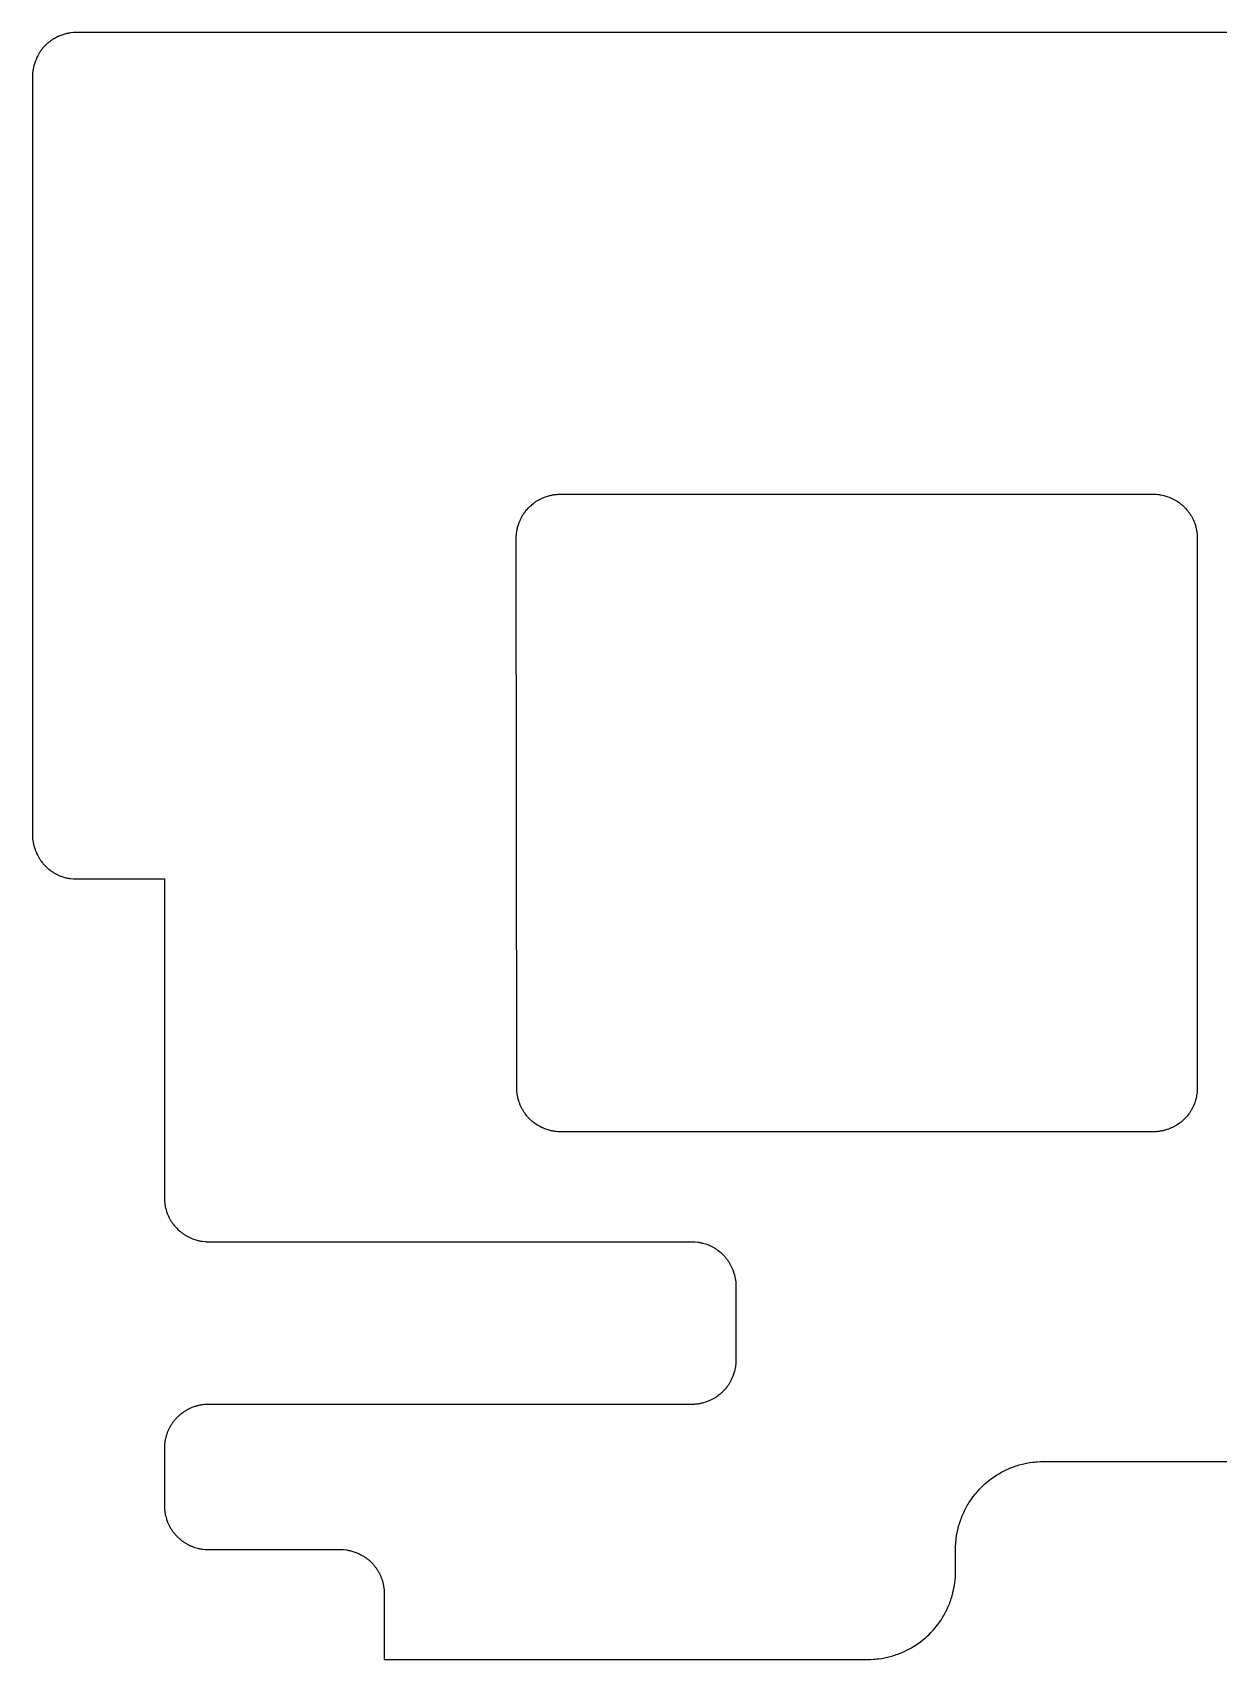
# Model space of a CAD drawing. Header units: metres. Extents: x -3 to 104, y 0 to 37.
# Drawn here: x -3 to 23.98, y 0 to 37 of the extents above; entities that cross this region are included whole.
import ezdxf

# ---------------------------------------------------------------- set-up
doc = ezdxf.new("R2010")
doc.units = ezdxf.units.M

msp = doc.modelspace()

# ---------------------------------------------------------------- linework, layer by layer
for p, q in [((-2.01758, 37), (-2.03516, 36.999)), ((103.018, 37), (-2.01758, 37)), ((-2.76562, 36.6426), (-2.77734, 36.6289)), ((-2.75488, 36.6562), (-2.76562, 36.6426)), ((-2.71973, 36.6943), (-2.75488, 36.6562)), ((-2.69434, 36.7197), (-2.71973, 36.6943)), ((-2.65625, 36.7549), (-2.69434, 36.7197)), ((-2.64258, 36.7656), (-2.65625, 36.7549)), ((-2.62891, 36.7773), (-2.64258, 36.7656)), ((-2.60156, 36.7988), (-2.62891, 36.7773)), ((-2.58789, 36.8086), (-2.60156, 36.7988)), ((-2.57324, 36.8193), (-2.58789, 36.8086)), ((-2.55957, 36.8291), (-2.57324, 36.8193)), ((-2.54492, 36.8389), (-2.55957, 36.8291)), ((-2.53027, 36.8477), (-2.54492, 36.8389)), ((-2.51465, 36.8574), (-2.53027, 36.8477)), ((-2.5, 36.8662), (-2.51465, 36.8574)), ((-2.48438, 36.875), (-2.5, 36.8662)), ((-2.46973, 36.8828), (-2.48438, 36.875)), ((-2.42285, 36.9062), (-2.46973, 36.8828)), ((-2.40625, 36.9131), (-2.42285, 36.9062)), ((-2.39062, 36.9209), (-2.40625, 36.9131)), ((-2.375, 36.9268), (-2.39062, 36.9209)), ((-2.3584, 36.9336), (-2.375, 36.9268)), ((-2.30859, 36.9512), (-2.3584, 36.9336)), ((-2.24219, 36.9707), (-2.30859, 36.9512)), ((-2.22461, 36.9746), (-2.24219, 36.9707)), ((-2.20801, 36.9785), (-2.22461, 36.9746)), ((-2.19043, 36.9814), (-2.20801, 36.9785)), ((-2.17383, 36.9844), (-2.19043, 36.9814)), ((-2.15625, 36.9873), (-2.17383, 36.9844)), ((-2.13965, 36.9902), (-2.15625, 36.9873)), ((-2.06934, 36.998), (-2.13965, 36.9902)), ((-2.05273, 36.999), (-2.06934, 36.998)), ((-2.03516, 36.999), (-2.05273, 36.999)), ((-2.95117, 36.3086), (-2.9707, 36.2422)), ((-2.93359, 36.3584), (-2.95117, 36.3086)), ((-2.92676, 36.375), (-2.93359, 36.3584)), ((-2.9209, 36.3906), (-2.92676, 36.375)), ((-2.91309, 36.4062), (-2.9209, 36.3906)), ((-2.90625, 36.4229), (-2.91309, 36.4062)), ((-2.88281, 36.4697), (-2.90625, 36.4229)), ((-2.875, 36.4844), (-2.88281, 36.4697)), ((-2.86621, 36.5), (-2.875, 36.4844)), ((-2.85742, 36.5146), (-2.86621, 36.5)), ((-2.84766, 36.5303), (-2.85742, 36.5146)), ((-2.83887, 36.5449), (-2.84766, 36.5303)), ((-2.8291, 36.5596), (-2.83887, 36.5449)), ((-2.81934, 36.5732), (-2.8291, 36.5596)), ((-2.80859, 36.5879), (-2.81934, 36.5732)), ((-2.79883, 36.6016), (-2.80859, 36.5879)), ((-2.77734, 36.6289), (-2.79883, 36.6016)), ((-2.99902, 36.0352), (-3, 36.0176)), ((-3, 36.0176), (-3, 18.7324)), ((-2.99805, 36.0693), (-2.99902, 36.0527)), ((-2.99902, 36.0527), (-2.99902, 36.0352)), ((-2.99023, 36.1396), (-2.99805, 36.0693)), ((-2.9873, 36.1562), (-2.99023, 36.1396)), ((-2.98438, 36.1738), (-2.9873, 36.1562)), ((-2.98145, 36.1904), (-2.98438, 36.1738)), ((-2.97852, 36.208), (-2.98145, 36.1904)), ((-2.97461, 36.2246), (-2.97852, 36.208)), ((-2.9707, 36.2422), (-2.97461, 36.2246)), ((8.36328, 26.2656), (8.37695, 26.2773)), ((8.37695, 26.2773), (8.4043, 26.2988)), ((8.4043, 26.2988), (8.41797, 26.3086)), ((8.41797, 26.3086), (8.43262, 26.3193)), ((8.43262, 26.3193), (8.44629, 26.3291)), ((8.44629, 26.3291), (8.46094, 26.3389)), ((8.46094, 26.3389), (8.47559, 26.3477)), ((8.47559, 26.3477), (8.49121, 26.3574)), ((8.49121, 26.3574), (8.50586, 26.3662)), ((8.50586, 26.3662), (8.52148, 26.374)), ((8.52148, 26.374), (8.53613, 26.3828)), ((8.53613, 26.3828), (8.58301, 26.4062)), ((8.58301, 26.4062), (8.59863, 26.4131)), ((8.59863, 26.4131), (8.61523, 26.4199)), ((8.61523, 26.4199), (8.63086, 26.4268)), ((8.63086, 26.4268), (8.64746, 26.4336)), ((8.64746, 26.4336), (8.69727, 26.4512)), ((8.69727, 26.4512), (8.74707, 26.4658)), ((8.74707, 26.4658), (8.76367, 26.4697)), ((8.76367, 26.4697), (8.78125, 26.4746)), ((8.78125, 26.4746), (8.79785, 26.4775)), ((8.79785, 26.4775), (8.81543, 26.4814)), ((8.81543, 26.4814), (8.83203, 26.4844)), ((8.83203, 26.4844), (8.84961, 26.4873)), ((8.84961, 26.4873), (8.86621, 26.4902)), ((8.86621, 26.4902), (8.91895, 26.4961)), ((8.91895, 26.4961), (8.93652, 26.4971)), ((8.93652, 26.4971), (8.95312, 26.498)), ((8.95312, 26.498), (8.98828, 26.5)), ((8.98828, 26.5), (22.5176, 26.5)), ((22.5176, 26.5), (22.5342, 26.499)), ((22.5342, 26.499), (22.5518, 26.499)), ((22.5518, 26.499), (22.5693, 26.498)), ((22.5693, 26.498), (22.6045, 26.4941)), ((22.6045, 26.4941), (22.6211, 26.4922)), ((22.6211, 26.4922), (22.6387, 26.4902)), ((22.6387, 26.4902), (22.6562, 26.4873)), ((22.6562, 26.4873), (22.6729, 26.4844)), ((22.6729, 26.4844), (22.708, 26.4785)), ((22.708, 26.4785), (22.7412, 26.4707)), ((22.7412, 26.4707), (22.7588, 26.4658)), ((22.7588, 26.4658), (22.8086, 26.4512)), ((22.8086, 26.4512), (22.8584, 26.4336)), ((22.8584, 26.4336), (22.874, 26.4268)), ((22.874, 26.4268), (22.8906, 26.4209)), ((22.8906, 26.4209), (22.9062, 26.4141)), ((22.9062, 26.4141), (22.9219, 26.4062)), ((22.9219, 26.4062), (22.9385, 26.3984)), ((22.9385, 26.3984), (22.9541, 26.3906)), ((22.9541, 26.3906), (22.9688, 26.3828)), ((22.9688, 26.3828), (22.9844, 26.375)), ((22.9844, 26.375), (23, 26.3662)), ((23, 26.3662), (23.0146, 26.3574)), ((23.0146, 26.3574), (23.0293, 26.3477)), ((23.0293, 26.3477), (23.0439, 26.3389)), ((23.0439, 26.3389), (23.0732, 26.3193)), ((23.0732, 26.3193), (23.0879, 26.3086)), ((23.0879, 26.3086), (23.1016, 26.2988)), ((23.1016, 26.2988), (23.1289, 26.2773)), ((23.1289, 26.2773), (23.1426, 26.2656)), ((8.08496, 25.8906), (8.0918, 25.9062)), ((8.0918, 25.9062), (8.09961, 25.9229)), ((8.09961, 25.9229), (8.12305, 25.9697)), ((8.12305, 25.9697), (8.13086, 25.9844)), ((8.13086, 25.9844), (8.13965, 26)), ((8.13965, 26), (8.14844, 26.0146)), ((8.14844, 26.0146), (8.1582, 26.0293)), ((8.1582, 26.0293), (8.16699, 26.0449)), ((8.16699, 26.0449), (8.17676, 26.0586)), ((8.17676, 26.0586), (8.18652, 26.0732)), ((8.18652, 26.0732), (8.19727, 26.0879)), ((8.19727, 26.0879), (8.20703, 26.1016)), ((8.20703, 26.1016), (8.22852, 26.1289)), ((8.22852, 26.1289), (8.24023, 26.1426)), ((8.24023, 26.1426), (8.25098, 26.1562)), ((8.25098, 26.1562), (8.28613, 26.1943)), ((8.28613, 26.1943), (8.29883, 26.207)), ((8.29883, 26.207), (8.31152, 26.2188)), ((8.31152, 26.2188), (8.32422, 26.2314)), ((8.32422, 26.2314), (8.34961, 26.2549)), ((8.34961, 26.2549), (8.36328, 26.2656)), ((23.1426, 26.2656), (23.1553, 26.2549)), ((23.1553, 26.2549), (23.1689, 26.2432)), ((23.1689, 26.2432), (23.1943, 26.2197)), ((23.1943, 26.2197), (23.207, 26.207)), ((23.207, 26.207), (23.2188, 26.1943)), ((23.2188, 26.1943), (23.2314, 26.1816)), ((23.2314, 26.1816), (23.2549, 26.1562)), ((23.2549, 26.1562), (23.2764, 26.1289)), ((23.2764, 26.1289), (23.2881, 26.1152)), ((23.2881, 26.1152), (23.2979, 26.1016)), ((23.2979, 26.1016), (23.3086, 26.0879)), ((23.3086, 26.0879), (23.3184, 26.0732)), ((23.3184, 26.0732), (23.3291, 26.0596)), ((23.3291, 26.0596), (23.3379, 26.0449)), ((23.3379, 26.0449), (23.3477, 26.0303)), ((23.3477, 26.0303), (23.3564, 26.0146)), ((23.3564, 26.0146), (23.3652, 26)), ((23.3652, 26), (23.374, 25.9844)), ((23.374, 25.9844), (23.3828, 25.9697)), ((23.3828, 25.9697), (23.4062, 25.9229)), ((23.4062, 25.9229), (23.4131, 25.9072)), ((23.4131, 25.9072), (23.4199, 25.8906)), ((8.00586, 25.5176), (8.00684, 25.5352)), ((8.00684, 25.5518), (8.00781, 25.5693)), ((8.00684, 25.5352), (8.00684, 25.5518)), ((8.00781, 25.5693), (8.01367, 25.6221)), ((8.01367, 25.6221), (8.01562, 25.6387)), ((8.01562, 25.6387), (8.02148, 25.6738)), ((8.02148, 25.6738), (8.02441, 25.6904)), ((8.02441, 25.6904), (8.02734, 25.708)), ((8.02734, 25.708), (8.03125, 25.7246)), ((8.03125, 25.7246), (8.03516, 25.7422)), ((8.03516, 25.7422), (8.05469, 25.8086)), ((8.05469, 25.8086), (8.07227, 25.8584)), ((8.07227, 25.8584), (8.0791, 25.874)), ((8.0791, 25.874), (8.08496, 25.8906)), ((23.4199, 25.8906), (23.4268, 25.875)), ((23.4268, 25.875), (23.4336, 25.8584)), ((23.4336, 25.8584), (23.4512, 25.8086)), ((23.4512, 25.8086), (23.4658, 25.7588)), ((23.4658, 25.7588), (23.4697, 25.7422)), ((23.4697, 25.7422), (23.4736, 25.7246)), ((23.4736, 25.7246), (23.4775, 25.708)), ((23.4775, 25.708), (23.4814, 25.6904)), ((23.4814, 25.6904), (23.4844, 25.6738)), ((23.4844, 25.6738), (23.4873, 25.6562)), ((23.4873, 25.6562), (23.4902, 25.6396)), ((23.4902, 25.6396), (23.4961, 25.5869)), ((23.4961, 25.5869), (23.4971, 25.5693)), ((23.4971, 25.5693), (23.498, 25.5527)), ((23.498, 25.5527), (23.5, 25.5176)), ((8.01758, 13), (8.00586, 25.5176)), ((23.5, 25.5176), (23.5, 12.9648)), ((-3, 18.7324), (-2.99902, 18.7148)), ((-2.99902, 18.7148), (-2.99902, 18.6973)), ((-2.99902, 18.6973), (-2.99805, 18.6807)), ((-2.99805, 18.6807), (-2.99023, 18.6104)), ((-2.99023, 18.6104), (-2.9873, 18.5938)), ((-2.9873, 18.5938), (-2.98438, 18.5762)), ((-2.98438, 18.5762), (-2.98145, 18.5596)), ((-2.98145, 18.5596), (-2.97852, 18.542)), ((-2.97852, 18.542), (-2.97461, 18.5254)), ((-2.97461, 18.5254), (-2.9707, 18.5078)), ((-2.9707, 18.5078), (-2.95117, 18.4414)), ((-2.95117, 18.4414), (-2.93359, 18.3916)), ((-2.93359, 18.3916), (-2.92676, 18.375)), ((-2.92676, 18.375), (-2.9209, 18.3594)), ((-2.9209, 18.3594), (-2.91309, 18.3438)), ((-2.91309, 18.3438), (-2.90625, 18.3271)), ((-2.90625, 18.3271), (-2.88281, 18.2803)), ((-2.88281, 18.2803), (-2.875, 18.2656)), ((-2.875, 18.2656), (-2.86621, 18.25)), ((-2.86621, 18.25), (-2.85742, 18.2354)), ((-2.85742, 18.2354), (-2.84766, 18.2197)), ((-2.84766, 18.2197), (-2.83887, 18.2051)), ((-2.83887, 18.2051), (-2.8291, 18.1904)), ((-2.8291, 18.1904), (-2.81934, 18.1768)), ((-2.81934, 18.1768), (-2.80859, 18.1621)), ((-2.80859, 18.1621), (-2.79883, 18.1484)), ((-2.79883, 18.1484), (-2.77734, 18.1211)), ((-2.77734, 18.1211), (-2.76562, 18.1074)), ((-2.76562, 18.1074), (-2.75488, 18.0938)), ((-2.75488, 18.0938), (-2.71973, 18.0557)), ((-2.71973, 18.0557), (-2.69434, 18.0303)), ((-2.69434, 18.0303), (-2.65625, 17.9951)), ((-2.65625, 17.9951), (-2.64258, 17.9844)), ((-2.64258, 17.9844), (-2.62891, 17.9727)), ((-2.62891, 17.9727), (-2.60156, 17.9512)), ((-2.60156, 17.9512), (-2.58789, 17.9414)), ((-2.58789, 17.9414), (-2.57324, 17.9307)), ((-2.57324, 17.9307), (-2.55957, 17.9209)), ((-2.55957, 17.9209), (-2.54492, 17.9111)), ((-2.54492, 17.9111), (-2.53027, 17.9023)), ((-2.53027, 17.9023), (-2.51465, 17.8926)), ((-2.51465, 17.8926), (-2.5, 17.8838)), ((-2.5, 17.8838), (-2.48438, 17.875)), ((-2.48438, 17.875), (-2.46973, 17.8672)), ((-2.46973, 17.8672), (-2.42285, 17.8438)), ((-2.42285, 17.8438), (-2.40625, 17.8369)), ((-2.40625, 17.8369), (-2.39062, 17.8291)), ((-2.39062, 17.8291), (-2.375, 17.8232)), ((-2.375, 17.8232), (-2.3584, 17.8164)), ((-2.3584, 17.8164), (-2.30859, 17.7988)), ((-2.30859, 17.7988), (-2.24219, 17.7793)), ((-2.24219, 17.7793), (-2.22461, 17.7754)), ((-2.22461, 17.7754), (-2.20801, 17.7715)), ((-2.20801, 17.7715), (-2.19043, 17.7686)), ((-2.19043, 17.7686), (-2.17383, 17.7656)), ((-2.17383, 17.7656), (-2.15625, 17.7627)), ((-2.15625, 17.7627), (-2.13965, 17.7598)), ((-2.13965, 17.7598), (-2.06934, 17.752)), ((-2.06934, 17.752), (-2.05273, 17.751)), ((-2.05273, 17.751), (-2.03516, 17.751)), ((-2.03516, 17.751), (-2.01758, 17.75)), ((-2.01758, 17.75), (0, 17.75)), ((0, 17.75), (0, 10.4824)), ((8.01758, 12.9648), (8.01758, 13)), ((8.01855, 12.9473), (8.01758, 12.9648)), ((23.5, 12.9648), (23.499, 12.9473)), ((8.01953, 12.9307), (8.01855, 12.9473)), ((8.02051, 12.9131), (8.01953, 12.9307)), ((8.02637, 12.8604), (8.02051, 12.9131)), ((8.0293, 12.8438), (8.02637, 12.8604)), ((8.03223, 12.8262), (8.0293, 12.8438)), ((8.03516, 12.8096), (8.03223, 12.8262)), ((8.03906, 12.792), (8.03516, 12.8096)), ((8.04297, 12.7754), (8.03906, 12.792)), ((8.04688, 12.7578), (8.04297, 12.7754)), ((8.05078, 12.7412), (8.04688, 12.7578)), ((8.06055, 12.708), (8.05078, 12.7412)), ((8.06641, 12.6914), (8.06055, 12.708)), ((8.07129, 12.6748), (8.06641, 12.6914)), ((8.07715, 12.6582), (8.07129, 12.6748)), ((8.08398, 12.6416), (8.07715, 12.6582)), ((8.08984, 12.625), (8.08398, 12.6416)), ((8.10352, 12.5938), (8.08984, 12.625)), ((8.11035, 12.5771), (8.10352, 12.5938)), ((23.4141, 12.5938), (23.4062, 12.5771)), ((23.4277, 12.625), (23.4141, 12.5938)), ((23.4336, 12.6416), (23.4277, 12.625)), ((23.4404, 12.6582), (23.4336, 12.6416)), ((23.4463, 12.6748), (23.4404, 12.6582)), ((23.4512, 12.6914), (23.4463, 12.6748)), ((23.457, 12.708), (23.4512, 12.6914)), ((23.4619, 12.7246), (23.457, 12.708)), ((23.4658, 12.7412), (23.4619, 12.7246)), ((23.4707, 12.7578), (23.4658, 12.7412)), ((23.4746, 12.7754), (23.4707, 12.7578)), ((23.4785, 12.792), (23.4746, 12.7754)), ((23.4824, 12.8096), (23.4785, 12.792)), ((23.4854, 12.8262), (23.4824, 12.8096)), ((23.4883, 12.8438), (23.4854, 12.8262)), ((23.4902, 12.8604), (23.4883, 12.8438)), ((23.4932, 12.8779), (23.4902, 12.8604)), ((23.4951, 12.8955), (23.4932, 12.8779)), ((23.4961, 12.9131), (23.4951, 12.8955)), ((23.498, 12.9307), (23.4961, 12.9131)), ((23.499, 12.9473), (23.498, 12.9307)), ((8.13379, 12.5303), (8.11035, 12.5771)), ((8.14258, 12.5156), (8.13379, 12.5303)), ((8.15137, 12.5), (8.14258, 12.5156)), ((8.16016, 12.4854), (8.15137, 12.5)), ((8.16895, 12.4697), (8.16016, 12.4854)), ((8.18848, 12.4404), (8.16895, 12.4697)), ((8.19824, 12.4268), (8.18848, 12.4404)), ((8.20801, 12.4121), (8.19824, 12.4268)), ((8.25098, 12.3574), (8.20801, 12.4121)), ((8.2627, 12.3438), (8.25098, 12.3574)), ((8.30957, 12.293), (8.2627, 12.3438)), ((8.32227, 12.2803), (8.30957, 12.293)), ((8.34766, 12.2568), (8.32227, 12.2803)), ((8.36133, 12.2451), (8.34766, 12.2568)), ((8.37402, 12.2344), (8.36133, 12.2451)), ((8.3877, 12.2227), (8.37402, 12.2344)), ((8.41504, 12.2012), (8.3877, 12.2227)), ((23.1299, 12.2227), (23.1025, 12.2012)), ((23.1436, 12.2344), (23.1299, 12.2227)), ((23.1562, 12.2451), (23.1436, 12.2344)), ((23.1699, 12.2568), (23.1562, 12.2451)), ((23.1953, 12.2803), (23.1699, 12.2568)), ((23.207, 12.293), (23.1953, 12.2803)), ((23.2197, 12.3057), (23.207, 12.293)), ((23.2549, 12.3438), (23.2197, 12.3057)), ((23.2666, 12.3574), (23.2549, 12.3438)), ((23.3096, 12.4121), (23.2666, 12.3574)), ((23.3193, 12.4268), (23.3096, 12.4121)), ((23.3291, 12.4404), (23.3193, 12.4268)), ((23.3486, 12.4697), (23.3291, 12.4404)), ((23.3574, 12.4854), (23.3486, 12.4697)), ((23.3662, 12.5), (23.3574, 12.4854)), ((23.375, 12.5156), (23.3662, 12.5)), ((23.3838, 12.5303), (23.375, 12.5156)), ((23.3994, 12.5615), (23.3838, 12.5303)), ((23.4062, 12.5771), (23.3994, 12.5615)), ((8.42969, 12.1914), (8.41504, 12.2012)), ((8.44336, 12.1807), (8.42969, 12.1914)), ((8.47266, 12.1611), (8.44336, 12.1807)), ((8.4873, 12.1523), (8.47266, 12.1611)), ((8.50195, 12.1426), (8.4873, 12.1523)), ((8.51758, 12.1338), (8.50195, 12.1426)), ((8.53223, 12.125), (8.51758, 12.1338)), ((8.59473, 12.0938), (8.53223, 12.125)), ((8.61035, 12.0869), (8.59473, 12.0938)), ((8.62598, 12.0791), (8.61035, 12.0869)), ((8.64258, 12.0732), (8.62598, 12.0791)), ((8.65918, 12.0664), (8.64258, 12.0732)), ((8.6748, 12.0605), (8.65918, 12.0664)), ((8.70801, 12.0488), (8.6748, 12.0605)), ((8.75781, 12.0342), (8.70801, 12.0488)), ((8.77539, 12.0293), (8.75781, 12.0342)), ((8.79199, 12.0254), (8.77539, 12.0293)), ((8.80957, 12.0215), (8.79199, 12.0254)), ((8.82617, 12.0186), (8.80957, 12.0215)), ((8.84375, 12.0156), (8.82617, 12.0186)), ((8.86035, 12.0127), (8.84375, 12.0156)), ((8.87793, 12.0098), (8.86035, 12.0127)), ((8.89551, 12.0078), (8.87793, 12.0098)), ((8.91211, 12.0059), (8.89551, 12.0078)), ((8.94727, 12.002), (8.91211, 12.0059)), ((8.96484, 12.001), (8.94727, 12.002)), ((8.98242, 12.001), (8.96484, 12.001)), ((9, 12), (8.98242, 12.001)), ((22.5176, 12), (9, 12)), ((22.5352, 12.001), (22.5176, 12)), ((22.5527, 12.001), (22.5352, 12.001)), ((22.5703, 12.002), (22.5527, 12.001)), ((22.5879, 12.0039), (22.5703, 12.002)), ((22.6045, 12.0059), (22.5879, 12.0039)), ((22.6396, 12.0098), (22.6045, 12.0059)), ((22.6572, 12.0127), (22.6396, 12.0098)), ((22.6738, 12.0156), (22.6572, 12.0127)), ((22.6914, 12.0186), (22.6738, 12.0156)), ((22.708, 12.0215), (22.6914, 12.0186)), ((22.7256, 12.0254), (22.708, 12.0215)), ((22.7422, 12.0293), (22.7256, 12.0254)), ((22.7588, 12.0342), (22.7422, 12.0293)), ((22.7764, 12.0391), (22.7588, 12.0342)), ((22.8096, 12.0488), (22.7764, 12.0391)), ((22.8428, 12.0605), (22.8096, 12.0488)), ((22.8584, 12.0664), (22.8428, 12.0605)), ((22.875, 12.0732), (22.8584, 12.0664)), ((22.8906, 12.0791), (22.875, 12.0732)), ((22.9072, 12.0869), (22.8906, 12.0791)), ((22.9229, 12.0938), (22.9072, 12.0869)), ((22.9854, 12.125), (22.9229, 12.0938)), ((23, 12.1338), (22.9854, 12.125)), ((23.0156, 12.1426), (23, 12.1338)), ((23.0303, 12.1523), (23.0156, 12.1426)), ((23.0449, 12.1611), (23.0303, 12.1523)), ((23.0742, 12.1807), (23.0449, 12.1611)), ((23.0879, 12.1914), (23.0742, 12.1807)), ((23.1025, 12.2012), (23.0879, 12.1914)), ((0, 10.4824), (0.000977, 10.4648)), ((0.000977, 10.4648), (0.000977, 10.4473)), ((0.000977, 10.4473), (0.001953, 10.4307)), ((0.001953, 10.4307), (0.009766, 10.3604)), ((0.009766, 10.3604), (0.012695, 10.3438)), ((0.012695, 10.3438), (0.015625, 10.3262)), ((0.015625, 10.3262), (0.018555, 10.3096)), ((0.018555, 10.3096), (0.021484, 10.292)), ((0.021484, 10.292), (0.025391, 10.2754)), ((0.025391, 10.2754), (0.029297, 10.2578)), ((0.029297, 10.2578), (0.048828, 10.1914)), ((0.048828, 10.1914), (0.066406, 10.1416)), ((0.066406, 10.1416), (0.073242, 10.125)), ((0.073242, 10.125), (0.079102, 10.1094)), ((0.079102, 10.1094), (0.086914, 10.0938)), ((0.086914, 10.0938), (0.09375, 10.0771)), ((0.09375, 10.0771), (0.117188, 10.0303)), ((0.117188, 10.0303), (0.125, 10.0156)), ((0.125, 10.0156), (0.133789, 10)), ((0.133789, 10), (0.142578, 9.98535)), ((0.142578, 9.98535), (0.152344, 9.96973)), ((0.152344, 9.96973), (0.161133, 9.95508)), ((0.161133, 9.95508), (0.170898, 9.94043)), ((0.170898, 9.94043), (0.180664, 9.92676)), ((0.180664, 9.92676), (0.191406, 9.91211)), ((0.191406, 9.91211), (0.201172, 9.89844)), ((0.201172, 9.89844), (0.222656, 9.87109)), ((0.222656, 9.87109), (0.234375, 9.85742)), ((0.234375, 9.85742), (0.245117, 9.84375)), ((0.245117, 9.84375), (0.280273, 9.80566)), ((0.280273, 9.80566), (0.305664, 9.78027)), ((0.305664, 9.78027), (0.34375, 9.74512)), ((0.34375, 9.74512), (0.357422, 9.73438)), ((0.357422, 9.73438), (0.371094, 9.72266)), ((0.371094, 9.72266), (0.398438, 9.70117)), ((0.398438, 9.70117), (0.412109, 9.69141)), ((0.412109, 9.69141), (0.426758, 9.68066)), ((0.426758, 9.68066), (0.44043, 9.6709)), ((0.44043, 9.6709), (0.455078, 9.66113)), ((0.455078, 9.66113), (0.469727, 9.65234)), ((0.469727, 9.65234), (0.485352, 9.64258)), ((0.485352, 9.64258), (0.5, 9.63379)), ((0.5, 9.63379), (0.515625, 9.625)), ((0.515625, 9.625), (0.530273, 9.61719)), ((0.530273, 9.61719), (0.577148, 9.59375)), ((0.577148, 9.59375), (0.59375, 9.58691)), ((0.59375, 9.58691), (0.609375, 9.5791)), ((0.609375, 9.5791), (0.625, 9.57324)), ((0.625, 9.57324), (0.641602, 9.56641)), ((0.641602, 9.56641), (0.691406, 9.54883)), ((0.691406, 9.54883), (0.757812, 9.5293)), ((0.757812, 9.5293), (0.775391, 9.52539)), ((0.775391, 9.52539), (0.791992, 9.52148)), ((0.791992, 9.52148), (0.80957, 9.51855)), ((0.80957, 9.51855), (0.826172, 9.51562)), ((0.826172, 9.51562), (0.84375, 9.5127)), ((0.84375, 9.5127), (0.860352, 9.50977)), ((0.860352, 9.50977), (0.930664, 9.50195)), ((0.930664, 9.50195), (0.947266, 9.50098)), ((0.947266, 9.50098), (0.964844, 9.50098)), ((0.964844, 9.50098), (0.982422, 9.5)), ((0.982422, 9.5), (12.0176, 9.5)), ((12.0176, 9.5), (12.0352, 9.49902)), ((12.0352, 9.49902), (12.0527, 9.49902)), ((12.0527, 9.49902), (12.0693, 9.49805)), ((12.0693, 9.49805), (12.1396, 9.49023)), ((12.1396, 9.49023), (12.1562, 9.4873)), ((12.1562, 9.4873), (12.1738, 9.48438)), ((12.1738, 9.48438), (12.1904, 9.48145)), ((12.1904, 9.48145), (12.208, 9.47852)), ((12.208, 9.47852), (12.2246, 9.47461)), ((12.2246, 9.47461), (12.2422, 9.4707)), ((12.2422, 9.4707), (12.3086, 9.45117)), ((12.3086, 9.45117), (12.3584, 9.43359)), ((12.3584, 9.43359), (12.375, 9.42676)), ((12.375, 9.42676), (12.3906, 9.4209)), ((12.3906, 9.4209), (12.4062, 9.41309)), ((12.4062, 9.41309), (12.4229, 9.40625)), ((12.4229, 9.40625), (12.4697, 9.38281)), ((12.4697, 9.38281), (12.4844, 9.375)), ((12.4844, 9.375), (12.5, 9.36621)), ((12.5, 9.36621), (12.5146, 9.35742)), ((12.5146, 9.35742), (12.5303, 9.34766)), ((12.5303, 9.34766), (12.5449, 9.33887)), ((12.5449, 9.33887), (12.5596, 9.3291)), ((12.5596, 9.3291), (12.5732, 9.31934)), ((12.5732, 9.31934), (12.5879, 9.30859)), ((12.5879, 9.30859), (12.6016, 9.29883)), ((12.6016, 9.29883), (12.6289, 9.27734)), ((12.6289, 9.27734), (12.6426, 9.26562)), ((12.6426, 9.26562), (12.6562, 9.25488)), ((12.6562, 9.25488), (12.6943, 9.21973)), ((12.6943, 9.21973), (12.7197, 9.19434)), ((12.7197, 9.19434), (12.7549, 9.15625)), ((12.7549, 9.15625), (12.7656, 9.14258)), ((12.7656, 9.14258), (12.7773, 9.12891)), ((12.7773, 9.12891), (12.7988, 9.10156)), ((12.7988, 9.10156), (12.8086, 9.08789)), ((12.8086, 9.08789), (12.8193, 9.07324)), ((12.8193, 9.07324), (12.8291, 9.05957)), ((12.8291, 9.05957), (12.8389, 9.04492)), ((12.8389, 9.04492), (12.8477, 9.03027)), ((12.8477, 9.03027), (12.8574, 9.01465)), ((12.8574, 9.01465), (12.8662, 9)), ((12.8662, 9), (12.875, 8.98438)), ((12.875, 8.98438), (12.8828, 8.96973)), ((12.8828, 8.96973), (12.9062, 8.92285)), ((12.9062, 8.92285), (12.9131, 8.90625)), ((12.9131, 8.90625), (12.9209, 8.89062)), ((12.9209, 8.89062), (12.9268, 8.875)), ((12.9268, 8.875), (12.9336, 8.8584)), ((12.9336, 8.8584), (12.9512, 8.80859)), ((12.9512, 8.80859), (12.9707, 8.74219)), ((12.9707, 8.74219), (12.9746, 8.72461)), ((12.9746, 8.72461), (12.9785, 8.70801)), ((12.9785, 8.70801), (12.9814, 8.69043)), ((12.9814, 8.69043), (12.9844, 8.67383)), ((12.9844, 8.67383), (12.9873, 8.65625)), ((12.9873, 8.65625), (12.9902, 8.63965)), ((12.9902, 8.63965), (12.998, 8.56934)), ((12.998, 8.56934), (12.999, 8.55273)), ((12.999, 8.55273), (12.999, 8.53516)), ((12.999, 8.53516), (13, 8.51758)), ((13, 8.51758), (13, 6.78223)), ((12.9902, 6.66113), (12.9844, 6.62598)), ((12.9922, 6.67773), (12.9902, 6.66113)), ((12.998, 6.73047), (12.9922, 6.67773)), ((12.999, 6.74805), (12.998, 6.73047)), ((13, 6.78223), (12.999, 6.76465)), ((12.999, 6.76465), (12.999, 6.74805)), ((12.8662, 6.2998), (12.8574, 6.28516)), ((12.875, 6.31543), (12.8662, 6.2998)), ((12.8828, 6.33008), (12.875, 6.31543)), ((12.9062, 6.37695), (12.8828, 6.33008)), ((12.9131, 6.39355), (12.9062, 6.37695)), ((12.9209, 6.40918), (12.9131, 6.39355)), ((12.9268, 6.42578), (12.9209, 6.40918)), ((12.9336, 6.44141), (12.9268, 6.42578)), ((12.9512, 6.49121), (12.9336, 6.44141)), ((12.9707, 6.55762), (12.9512, 6.49121)), ((12.9746, 6.5752), (12.9707, 6.55762)), ((12.9785, 6.5918), (12.9746, 6.5752)), ((12.9814, 6.60938), (12.9785, 6.5918)), ((12.9844, 6.62598), (12.9814, 6.60938)), ((12.4844, 5.92578), (12.4697, 5.91699)), ((12.5, 5.93359), (12.4844, 5.92578)), ((12.5146, 5.94238), (12.5, 5.93359)), ((12.5303, 5.95215), (12.5146, 5.94238)), ((12.5449, 5.96094), (12.5303, 5.95215)), ((12.5596, 5.9707), (12.5449, 5.96094)), ((12.5732, 5.98047), (12.5596, 5.9707)), ((12.5879, 5.99121), (12.5732, 5.98047)), ((12.6016, 6.00098), (12.5879, 5.99121)), ((12.6289, 6.02246), (12.6016, 6.00098)), ((12.6426, 6.03418), (12.6289, 6.02246)), ((12.6562, 6.04492), (12.6426, 6.03418)), ((12.6816, 6.06836), (12.6562, 6.04492)), ((12.6943, 6.08105), (12.6816, 6.06836)), ((12.707, 6.09277), (12.6943, 6.08105)), ((12.7197, 6.10547), (12.707, 6.09277)), ((12.7549, 6.14355), (12.7197, 6.10547)), ((12.7656, 6.15723), (12.7549, 6.14355)), ((12.7773, 6.1709), (12.7656, 6.15723)), ((12.7988, 6.19824), (12.7773, 6.1709)), ((12.8086, 6.21191), (12.7988, 6.19824)), ((12.8193, 6.22656), (12.8086, 6.21191)), ((12.8291, 6.24121), (12.8193, 6.22656)), ((12.8389, 6.25488), (12.8291, 6.24121)), ((12.8477, 6.27051), (12.8389, 6.25488)), ((12.8574, 6.28516), (12.8477, 6.27051)), ((0.34375, 5.55469), (0.305664, 5.51953)), ((0.357422, 5.56641), (0.34375, 5.55469)), ((0.412109, 5.60938), (0.357422, 5.56641)), ((0.426758, 5.61914), (0.412109, 5.60938)), ((0.44043, 5.62891), (0.426758, 5.61914)), ((0.469727, 5.64844), (0.44043, 5.62891)), ((0.485352, 5.65723), (0.469727, 5.64844)), ((0.5, 5.66602), (0.485352, 5.65723)), ((0.515625, 5.6748), (0.5, 5.66602)), ((0.530273, 5.68262), (0.515625, 5.6748)), ((0.545898, 5.69141), (0.530273, 5.68262)), ((0.561523, 5.69922), (0.545898, 5.69141)), ((0.577148, 5.70605), (0.561523, 5.69922)), ((0.59375, 5.71387), (0.577148, 5.70605)), ((0.625, 5.72754), (0.59375, 5.71387)), ((0.691406, 5.75098), (0.625, 5.72754)), ((0.708008, 5.75586), (0.691406, 5.75098)), ((0.724609, 5.76172), (0.708008, 5.75586)), ((0.741211, 5.76562), (0.724609, 5.76172)), ((0.757812, 5.77051), (0.741211, 5.76562)), ((0.775391, 5.77441), (0.757812, 5.77051)), ((0.791992, 5.77832), (0.775391, 5.77441)), ((0.80957, 5.78125), (0.791992, 5.77832)), ((0.826172, 5.78516), (0.80957, 5.78125)), ((0.84375, 5.78809), (0.826172, 5.78516)), ((0.860352, 5.79004), (0.84375, 5.78809)), ((0.87793, 5.79297), (0.860352, 5.79004)), ((0.895508, 5.79492), (0.87793, 5.79297)), ((0.913086, 5.7959), (0.895508, 5.79492)), ((0.930664, 5.79785), (0.913086, 5.7959)), ((0.947266, 5.79883), (0.930664, 5.79785)), ((0.964844, 5.7998), (0.947266, 5.79883)), ((12.0176, 5.7998), (0.964844, 5.7998)), ((12.0527, 5.80176), (12.0176, 5.7998)), ((12.0693, 5.80273), (12.0527, 5.80176)), ((12.0869, 5.80371), (12.0693, 5.80273)), ((12.1396, 5.80957), (12.0869, 5.80371)), ((12.1562, 5.8125), (12.1396, 5.80957)), ((12.1738, 5.81543), (12.1562, 5.8125)), ((12.1904, 5.81836), (12.1738, 5.81543)), ((12.208, 5.82227), (12.1904, 5.81836)), ((12.2246, 5.8252), (12.208, 5.82227)), ((12.2422, 5.83008), (12.2246, 5.8252)), ((12.2588, 5.83398), (12.2422, 5.83008)), ((12.3086, 5.84863), (12.2588, 5.83398)), ((12.3584, 5.86621), (12.3086, 5.84863)), ((12.375, 5.87305), (12.3584, 5.86621)), ((12.4062, 5.88672), (12.375, 5.87305)), ((12.4229, 5.89355), (12.4062, 5.88672)), ((12.4697, 5.91699), (12.4229, 5.89355)), ((0.079102, 5.19043), (0.073242, 5.1748)), ((0.086914, 5.20703), (0.079102, 5.19043)), ((0.09375, 5.22266), (0.086914, 5.20703)), ((0.125, 5.28516), (0.09375, 5.22266)), ((0.133789, 5.2998), (0.125, 5.28516)), ((0.142578, 5.31543), (0.133789, 5.2998)), ((0.152344, 5.33008), (0.142578, 5.31543)), ((0.161133, 5.34473), (0.152344, 5.33008)), ((0.180664, 5.37402), (0.161133, 5.34473)), ((0.191406, 5.3877), (0.180664, 5.37402)), ((0.201172, 5.40137), (0.191406, 5.3877)), ((0.211914, 5.41602), (0.201172, 5.40137)), ((0.222656, 5.42969), (0.211914, 5.41602)), ((0.234375, 5.44238), (0.222656, 5.42969)), ((0.245117, 5.45605), (0.234375, 5.44238)), ((0.256836, 5.46875), (0.245117, 5.45605)), ((0.268555, 5.48242), (0.256836, 5.46875)), ((0.280273, 5.49512), (0.268555, 5.48242)), ((0.292969, 5.50684), (0.280273, 5.49512)), ((0.305664, 5.51953), (0.292969, 5.50684)), ((0.000977, 4.83496), (0, 4.81738)), ((0, 4.81738), (0, 3.48242)), ((0.001953, 4.87012), (0.000977, 4.85254)), ((0.000977, 4.85254), (0.000977, 4.83496)), ((0.003906, 4.88672), (0.001953, 4.87012)), ((0.009766, 4.93945), (0.003906, 4.88672)), ((0.012695, 4.95605), (0.009766, 4.93945)), ((0.018555, 4.99121), (0.012695, 4.95605)), ((0.021484, 5.00781), (0.018555, 4.99121)), ((0.025391, 5.02539), (0.021484, 5.00781)), ((0.029297, 5.04199), (0.025391, 5.02539)), ((0.039062, 5.0752), (0.029297, 5.04199)), ((0.043945, 5.09277), (0.039062, 5.0752)), ((0.048828, 5.10938), (0.043945, 5.09277)), ((0.054688, 5.12598), (0.048828, 5.10938)), ((0.060547, 5.1416), (0.054688, 5.12598)), ((0.066406, 5.1582), (0.060547, 5.1416)), ((0.073242, 5.1748), (0.066406, 5.1582)), ((19.4482, 4.42285), (19.5166, 4.44043)), ((19.5166, 4.44043), (19.5498, 4.44922)), ((19.5498, 4.44922), (19.6523, 4.46973)), ((19.6523, 4.46973), (19.6875, 4.47559)), ((19.6875, 4.47559), (19.7559, 4.48535)), ((19.7559, 4.48535), (19.791, 4.48926)), ((19.791, 4.48926), (19.8262, 4.49219)), ((19.8262, 4.49219), (19.8604, 4.49512)), ((19.8604, 4.49512), (19.9307, 4.49902)), ((19.9307, 4.49902), (19.9648, 4.5)), ((19.9648, 4.5), (80.0352, 4.5)), ((18.7412, 4.05469), (18.7959, 4.09766)), ((18.7959, 4.09766), (18.8525, 4.13867)), ((18.8525, 4.13867), (18.9111, 4.17773)), ((18.9111, 4.17773), (18.9404, 4.19629)), ((18.9404, 4.19629), (18.9697, 4.21387)), ((18.9697, 4.21387), (19, 4.23242)), ((19, 4.23242), (19.0303, 4.24902)), ((19.0303, 4.24902), (19.0615, 4.26562)), ((19.0615, 4.26562), (19.0918, 4.28223)), ((19.0918, 4.28223), (19.123, 4.29785)), ((19.123, 4.29785), (19.1543, 4.3125)), ((19.1543, 4.3125), (19.1865, 4.32715)), ((19.1865, 4.32715), (19.251, 4.35449)), ((19.251, 4.35449), (19.2832, 4.36719)), ((19.2832, 4.36719), (19.3164, 4.37891)), ((19.3164, 4.37891), (19.3486, 4.39062)), ((19.3486, 4.39062), (19.3818, 4.40234)), ((19.3818, 4.40234), (19.415, 4.41309)), ((19.415, 4.41309), (19.4482, 4.42285)), ((18.3613, 3.64746), (18.4023, 3.7041)), ((18.4023, 3.7041), (18.4453, 3.75879)), ((18.4453, 3.75879), (18.4678, 3.78516)), ((18.4678, 3.78516), (18.4902, 3.8125)), ((18.4902, 3.8125), (18.5137, 3.83789)), ((18.5137, 3.83789), (18.5371, 3.86426)), ((18.5371, 3.86426), (18.5615, 3.88965)), ((18.5615, 3.88965), (18.6104, 3.93848)), ((18.6104, 3.93848), (18.6357, 3.96289)), ((18.6357, 3.96289), (18.6621, 3.98633)), ((18.6621, 3.98633), (18.6875, 4.00977)), ((18.6875, 4.00977), (18.7148, 4.03223)), ((18.7148, 4.03223), (18.7412, 4.05469)), ((0, 3.48242), (0.000977, 3.46484)), ((0.000977, 3.46484), (0.000977, 3.44727)), ((0.000977, 3.44727), (0.001953, 3.43066)), ((0.001953, 3.43066), (0.009766, 3.36035)), ((0.009766, 3.36035), (0.012695, 3.34375)), ((0.012695, 3.34375), (0.015625, 3.32617)), ((18.1729, 3.31348), (18.1875, 3.3457)), ((18.1875, 3.3457), (18.2021, 3.37695)), ((18.2021, 3.37695), (18.2178, 3.4082)), ((18.2178, 3.4082), (18.2344, 3.43848)), ((18.2344, 3.43848), (18.251, 3.46973)), ((18.251, 3.46973), (18.2676, 3.5)), ((18.2676, 3.5), (18.2861, 3.53027)), ((18.2861, 3.53027), (18.3037, 3.55957)), ((18.3037, 3.55957), (18.3223, 3.58887)), ((18.3223, 3.58887), (18.3613, 3.64746)), ((0.015625, 3.32617), (0.018555, 3.30957)), ((0.018555, 3.30957), (0.021484, 3.29199)), ((0.021484, 3.29199), (0.025391, 3.27539)), ((0.025391, 3.27539), (0.029297, 3.25781)), ((0.029297, 3.25781), (0.048828, 3.19141)), ((0.048828, 3.19141), (0.066406, 3.1416)), ((0.066406, 3.1416), (0.073242, 3.125)), ((0.073242, 3.125), (0.079102, 3.10938)), ((0.079102, 3.10938), (0.086914, 3.09375)), ((0.086914, 3.09375), (0.09375, 3.07715)), ((0.09375, 3.07715), (0.117188, 3.03027)), ((0.117188, 3.03027), (0.125, 3.01562)), ((0.125, 3.01562), (0.133789, 3)), ((0.133789, 3), (0.142578, 2.98535)), ((0.142578, 2.98535), (0.152344, 2.96973)), ((0.152344, 2.96973), (0.161133, 2.95508)), ((18.0508, 2.9502), (18.0596, 2.9834)), ((18.0596, 2.9834), (18.0771, 3.05176)), ((18.0771, 3.05176), (18.0869, 3.08496)), ((18.0869, 3.08496), (18.0977, 3.11816)), ((18.0977, 3.11816), (18.1094, 3.15137)), ((18.1094, 3.15137), (18.1211, 3.18359)), ((18.1211, 3.18359), (18.1328, 3.2168)), ((18.1328, 3.2168), (18.1455, 3.24902)), ((18.1455, 3.24902), (18.1729, 3.31348)), ((0.161133, 2.95508), (0.170898, 2.94043)), ((0.170898, 2.94043), (0.180664, 2.92676)), ((0.180664, 2.92676), (0.191406, 2.91211)), ((0.191406, 2.91211), (0.201172, 2.89844)), ((0.201172, 2.89844), (0.222656, 2.87109)), ((0.222656, 2.87109), (0.234375, 2.85742)), ((0.234375, 2.85742), (0.245117, 2.84375)), ((0.245117, 2.84375), (0.280273, 2.80566)), ((0.280273, 2.80566), (0.305664, 2.78027)), ((0.305664, 2.78027), (0.34375, 2.74512)), ((0.34375, 2.74512), (0.357422, 2.73438)), ((0.357422, 2.73438), (0.371094, 2.72266)), ((0.371094, 2.72266), (0.398438, 2.70117)), ((0.398438, 2.70117), (0.412109, 2.69141)), ((0.412109, 2.69141), (0.426758, 2.68066)), ((0.426758, 2.68066), (0.44043, 2.6709)), ((0.44043, 2.6709), (0.455078, 2.66113)), ((0.455078, 2.66113), (0.469727, 2.65234)), ((0.469727, 2.65234), (0.485352, 2.64258)), ((0.485352, 2.64258), (0.5, 2.63379)), ((0.5, 2.63379), (0.515625, 2.625)), ((0.515625, 2.625), (0.530273, 2.61719)), ((0.530273, 2.61719), (0.577148, 2.59375)), ((0.577148, 2.59375), (0.59375, 2.58691)), ((18.001, 2.56934), (18.0049, 2.63965)), ((18.0049, 2.63965), (18.0078, 2.67383)), ((18.0078, 2.67383), (18.0107, 2.70898)), ((18.0107, 2.70898), (18.0146, 2.74414)), ((18.0146, 2.74414), (18.0244, 2.8125)), ((18.0244, 2.8125), (18.0303, 2.84766)), ((18.0303, 2.84766), (18.0508, 2.9502)), ((0.59375, 2.58691), (0.609375, 2.5791)), ((0.609375, 2.5791), (0.625, 2.57324)), ((0.625, 2.57324), (0.641602, 2.56641)), ((0.641602, 2.56641), (0.691406, 2.54883)), ((0.691406, 2.54883), (0.757812, 2.5293)), ((0.757812, 2.5293), (0.775391, 2.52539)), ((0.775391, 2.52539), (0.791992, 2.52148)), ((0.791992, 2.52148), (0.80957, 2.51855)), ((0.80957, 2.51855), (0.826172, 2.51562)), ((0.826172, 2.51562), (0.84375, 2.5127)), ((0.84375, 2.5127), (0.860352, 2.50977)), ((0.860352, 2.50977), (0.930664, 2.50195)), ((0.930664, 2.50195), (0.947266, 2.50098)), ((0.947266, 2.50098), (0.964844, 2.50098)), ((0.964844, 2.50098), (0.982422, 2.5)), ((0.982422, 2.5), (4.01758, 2.5)), ((4.01758, 2.5), (4.03516, 2.49902)), ((4.03516, 2.49902), (4.05273, 2.49902)), ((4.05273, 2.49902), (4.06934, 2.49805)), ((4.06934, 2.49805), (4.13965, 2.49023)), ((4.13965, 2.49023), (4.15625, 2.4873)), ((4.15625, 2.4873), (4.17383, 2.48438)), ((4.17383, 2.48438), (4.19043, 2.48145)), ((4.19043, 2.48145), (4.20801, 2.47852)), ((4.20801, 2.47852), (4.22461, 2.47461)), ((4.22461, 2.47461), (4.24219, 2.4707)), ((4.24219, 2.4707), (4.30859, 2.45117)), ((4.30859, 2.45117), (4.3584, 2.43359)), ((4.3584, 2.43359), (4.375, 2.42676)), ((4.375, 2.42676), (4.39062, 2.4209)), ((4.39062, 2.4209), (4.40625, 2.41309)), ((4.40625, 2.41309), (4.42285, 2.40625)), ((4.42285, 2.40625), (4.46973, 2.38281)), ((4.46973, 2.38281), (4.48438, 2.375)), ((4.48438, 2.375), (4.5, 2.36621)), ((4.5, 2.36621), (4.51465, 2.35742)), ((4.51465, 2.35742), (4.53027, 2.34766)), ((4.53027, 2.34766), (4.54492, 2.33887)), ((4.54492, 2.33887), (4.55957, 2.3291)), ((4.55957, 2.3291), (4.57324, 2.31934)), ((4.57324, 2.31934), (4.58789, 2.30859)), ((4.58789, 2.30859), (4.60156, 2.29883)), ((4.60156, 2.29883), (4.62891, 2.27734)), ((4.62891, 2.27734), (4.64258, 2.26562)), ((4.64258, 2.26562), (4.65625, 2.25488)), ((4.65625, 2.25488), (4.69434, 2.21973)), ((18, 2.53516), (18.001, 2.56934)), ((18, 1.96484), (18, 2.53516)), ((4.69434, 2.21973), (4.71973, 2.19434)), ((4.71973, 2.19434), (4.75488, 2.15625)), ((4.75488, 2.15625), (4.76562, 2.14258)), ((4.76562, 2.14258), (4.77734, 2.12891)), ((4.77734, 2.12891), (4.79883, 2.10156)), ((4.79883, 2.10156), (4.80859, 2.08789)), ((4.80859, 2.08789), (4.81934, 2.07324)), ((4.81934, 2.07324), (4.8291, 2.05957)), ((4.8291, 2.05957), (4.83887, 2.04492)), ((4.83887, 2.04492), (4.84766, 2.03027)), ((4.84766, 2.03027), (4.85742, 2.01465)), ((4.85742, 2.01465), (4.86621, 2)), ((4.86621, 2), (4.875, 1.98438)), ((4.875, 1.98438), (4.88281, 1.96973)), ((4.88281, 1.96973), (4.90625, 1.92285)), ((4.90625, 1.92285), (4.91309, 1.90625)), ((4.91309, 1.90625), (4.9209, 1.89062)), ((4.9209, 1.89062), (4.92676, 1.875)), ((4.92676, 1.875), (4.93359, 1.8584)), ((4.93359, 1.8584), (4.95117, 1.80859)), ((17.9922, 1.82617), (17.9951, 1.86035)), ((17.9951, 1.86035), (17.999, 1.93066)), ((17.999, 1.93066), (18, 1.96484)), ((4.95117, 1.80859), (4.9707, 1.74219)), ((4.9707, 1.74219), (4.97461, 1.72461)), ((4.97461, 1.72461), (4.97852, 1.70801)), ((4.97852, 1.70801), (4.98145, 1.69043)), ((4.98145, 1.69043), (4.98438, 1.67383)), ((4.98438, 1.67383), (4.9873, 1.65625)), ((4.9873, 1.65625), (4.99023, 1.63965)), ((4.99023, 1.63965), (4.99805, 1.56934)), ((4.99805, 1.56934), (4.99902, 1.55273)), ((4.99902, 1.55273), (4.99902, 1.53516)), ((4.99902, 1.53516), (5, 1.51758)), ((5, 1.51758), (5, 0)), ((17.9229, 1.44824), (17.9404, 1.5166)), ((17.9404, 1.5166), (17.9492, 1.5498)), ((17.9492, 1.5498), (17.9697, 1.65234)), ((17.9697, 1.65234), (17.9756, 1.6875)), ((17.9756, 1.6875), (17.9854, 1.75586)), ((17.9854, 1.75586), (17.9893, 1.79102)), ((17.9893, 1.79102), (17.9922, 1.82617)), ((17.7822, 1.0918), (17.7979, 1.12305)), ((17.7979, 1.12305), (17.8125, 1.1543)), ((17.8125, 1.1543), (17.8271, 1.18652)), ((17.8271, 1.18652), (17.8545, 1.25098)), ((17.8545, 1.25098), (17.8672, 1.2832)), ((17.8672, 1.2832), (17.8789, 1.31641)), ((17.8789, 1.31641), (17.8906, 1.34863)), ((17.8906, 1.34863), (17.9023, 1.38184)), ((17.9023, 1.38184), (17.9131, 1.41504)), ((17.9131, 1.41504), (17.9229, 1.44824)), ((17.5322, 0.714844), (17.5547, 0.741211)), ((17.5547, 0.741211), (17.5977, 0.795898)), ((17.5977, 0.795898), (17.6387, 0.852539)), ((17.6387, 0.852539), (17.6777, 0.911133)), ((17.6777, 0.911133), (17.6963, 0.94043)), ((17.6963, 0.94043), (17.7139, 0.969727)), ((17.7139, 0.969727), (17.7324, 1)), ((17.7324, 1), (17.749, 1.03027)), ((17.749, 1.03027), (17.7656, 1.06152)), ((17.7656, 1.06152), (17.7822, 1.0918)), ((17.1475, 0.361328), (17.2041, 0.402344)), ((17.2041, 0.402344), (17.2588, 0.445312)), ((17.2588, 0.445312), (17.2852, 0.467773)), ((17.2852, 0.467773), (17.3125, 0.490234)), ((17.3125, 0.490234), (17.3379, 0.513672)), ((17.3379, 0.513672), (17.3643, 0.537109)), ((17.3643, 0.537109), (17.3896, 0.561523)), ((17.3896, 0.561523), (17.4385, 0.610352)), ((17.4385, 0.610352), (17.4629, 0.635742)), ((17.4629, 0.635742), (17.4863, 0.662109)), ((17.4863, 0.662109), (17.5098, 0.6875)), ((17.5098, 0.6875), (17.5322, 0.714844)), ((5, 0), (16.0352, 0)), ((16.0352, 0), (16.0693, 0.000977)), ((16.0693, 0.000977), (16.1396, 0.004883)), ((16.1396, 0.004883), (16.1738, 0.007812)), ((16.1738, 0.007812), (16.209, 0.010742)), ((16.209, 0.010742), (16.2441, 0.014648)), ((16.2441, 0.014648), (16.3125, 0.024414)), ((16.3125, 0.024414), (16.3477, 0.030273)), ((16.3477, 0.030273), (16.4502, 0.050781)), ((16.4502, 0.050781), (16.4834, 0.05957)), ((16.4834, 0.05957), (16.5518, 0.077148)), ((16.5518, 0.077148), (16.585, 0.086914)), ((16.585, 0.086914), (16.6182, 0.097656)), ((16.6182, 0.097656), (16.6514, 0.109375)), ((16.6514, 0.109375), (16.6836, 0.121094)), ((16.6836, 0.121094), (16.7168, 0.132812)), ((16.7168, 0.132812), (16.749, 0.145508)), ((16.749, 0.145508), (16.8135, 0.172852)), ((16.8135, 0.172852), (16.8457, 0.1875)), ((16.8457, 0.1875), (16.877, 0.202148)), ((16.877, 0.202148), (16.9082, 0.217773)), ((16.9082, 0.217773), (16.9385, 0.234375)), ((16.9385, 0.234375), (16.9697, 0.250977)), ((16.9697, 0.250977), (17, 0.267578)), ((17, 0.267578), (17.0303, 0.286133)), ((17.0303, 0.286133), (17.0596, 0.303711)), ((17.0596, 0.303711), (17.0889, 0.322266)), ((17.0889, 0.322266), (17.1475, 0.361328))]:
    msp.add_line(p, q)

doc.saveas('drawing.dxf')
